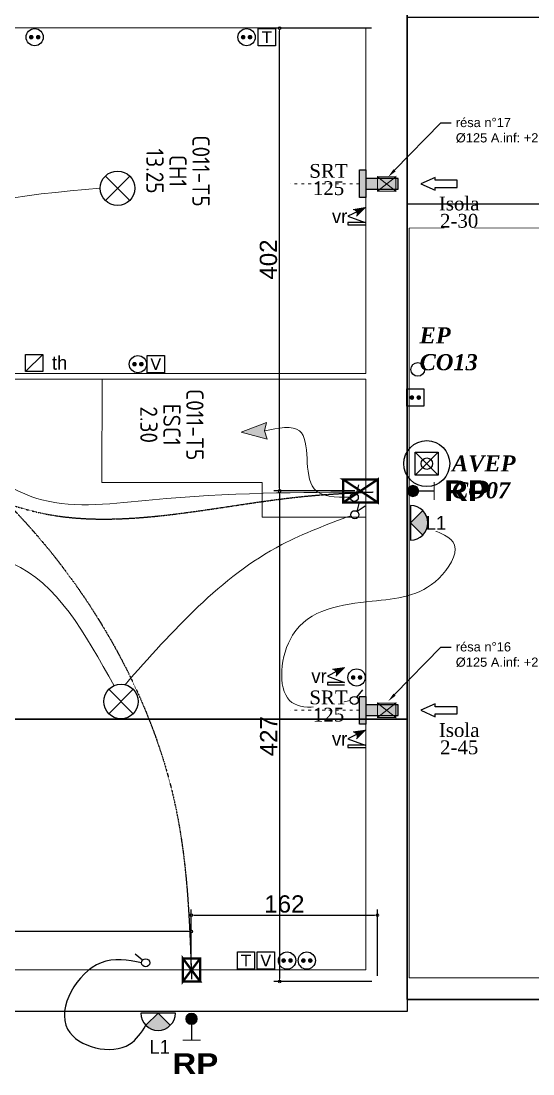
# Model space of a CAD drawing. Header units: millimetres. Extents: x 454430 to 532383, y -370512 to -310890.
# Drawn here: x 473266 to 477714, y -368344 to -359189 of the extents above; entities that cross this region are included whole.
import ezdxf
from ezdxf import colors
from ezdxf.entities.mleader import LeaderData, LeaderLine
from ezdxf.math import Vec2, Vec3

# ---------------------------------------------------------------- set-up
doc = ezdxf.new("R2010")
doc.units = ezdxf.units.MM
doc.set_wipeout_variables(frame=1)
doc.linetypes.add('ACAD_ISO03W100', pattern=[30, 12, -18])
doc.linetypes.add('prlm_ef', pattern=[0.165, 0.1, -0.065])
for name, color, linetype, lineweight in [('_GAZELEC-BOITE INCORPO', 36, 'Continuous', 18), ('_GAZELEC-RESERVATION', 1, 'Continuous', 18), ('_GAZELEC-RESERVATION 2', 132, 'Continuous', 18)]:
    doc.layers.add(name, color=color, linetype=linetype, lineweight=lineweight)
for name, color, linetype in [('prlm-CHAUFF', 30, 'Continuous'), ('prlm-EAU-EF', 161, 'Continuous'), ('prlm-EAU-EPEXT', 145, 'Continuous'), ('prlm-ELEC-CFA', 181, 'Continuous'), ('prlm-ELEC-CFO', 201, 'Continuous'), ('prlm-MOD-PB', 123, 'Continuous'), ('prlm-VMC', 93, 'Continuous')]:
    doc.layers.add(name, color=color, linetype=linetype)
doc.layers.add('prlm-xpoly', color=7, linetype='Continuous', plot=False)
doc.layers.add('prlm-ZEROPLOT', color=254, linetype='Continuous', plot=False)
doc.styles.add('Arial', font='arial.ttf')
doc.styles.add('prlm-eau-ef', font='ariblk.ttf', dxfattribs={"height": 18})
doc.styles.add('prlm-eau-ep', font='timesbi.ttf', dxfattribs={"height": 18})
doc.styles.add('prlm-elec-cfa', font='comic.ttf', dxfattribs={"height": 12})
doc.styles.add('prlm-elec-cfo', font='comic.ttf', dxfattribs={"height": 12})
doc.styles.add('prlm-vmc', font='pala.ttf', dxfattribs={"height": 14})
doc.styles.add('prlm-xpoly', font='isocp.shx', dxfattribs={"height": 15})
doc.styles.get("Standard").update_dxf_attribs({"font": 'arial.ttf'})
doc.dimstyles.new('200', dxfattribs={"dimtxt": 150, "dimasz": 25, "dimexe": 50, "dimexo": 50, "dimgap": 20, "dimtad": 1, "dimdec": 0, "dimlfac": 0.1, "dimdsep": 46, "dimtxsty": 'Arial', "dimblk1": 'DOTBLANK', "dimblk2": 'DOTBLANK', "dimsah": 1, "dimcen": 25, "dimclrd": 5, "dimclre": 5, "dimadec": 0, "dimazin": 0, "dimtfac": 1, "dimtdec": 0, "dimtmove": 0, "dimatfit": 3, "dimldrblk": 'DOTBLANK', "dimfxl": 50, "dimtolj": 1, "dimtzin": 0, "dimarcsym": 0})

# ---------------------------------------------------------------- blocks, each defined once
blk = doc.blocks.new('xi.SA')
at = {"layer": 'prlm-ELEC-CFO', "color": 0}
blk.add_lwpolyline([(0.2, -1.28), (5.5, 5.28)], dxfattribs=at)
blk.add_circle((-2, -4), 3.5, dxfattribs=at)
blk = doc.blocks.new('xi.LUM1')
at = {"layer": 'prlm-ELEC-CFO', "linetype": 'ByBlock', "lineweight": 5}
blk.add_hatch(color=0, dxfattribs=at).paths.add_polyline_path([(10.61, 10.61, 0.414214), (-10.61, 10.61), (0, 0)])
at = {"layer": 'prlm-ELEC-CFO', "color": 0, "linetype": 'ByBlock', "lineweight": -2, "flags": 128}
blk.add_lwpolyline([(15, 0, 1), (-15, 0)], format="xyb", close=True, dxfattribs=at)
at = {"layer": 'prlm-ELEC-CFO', "color": 0}
blk.add_lwpolyline([(-10.61, 10.61), (0, 0), (10.61, 10.61)], dxfattribs=at)
blk = doc.blocks.new('xi.fl')
at = {"layer": 'prlm-ELEC-CFO'}
blk.add_hatch(color=0, dxfattribs=at).paths.add_polyline_path([(20.38, 0), (-1.98, -7.2), (0, 0), (-1.98, 7.2)])
at = {"layer": 'prlm-ELEC-CFO', "color": 0, "lineweight": 5}
blk.add_lwpolyline([(20.38, 0), (-1.98, -7.2), (0, 0), (-1.98, 7.2)], close=True, dxfattribs=at)
blk = doc.blocks.new('xi.PC-EXT')
at = {"layer": 'prlm-ELEC-CFO', "color": 0, "linetype": 'ByBlock', "lineweight": -2, "flags": 128}
blk.add_lwpolyline([(-7.5, 7.5), (7.5, 7.5), (7.5, -7.5), (-7.5, -7.5)], close=True, dxfattribs=at)
at = {"layer": 'prlm-ELEC-CFO', "color": 0, "linetype": 'ByBlock', "lineweight": 5, "const_width": 2}
for points in [[(-4, 0, 1), (-2, 0, 1)], [(2, 0, 1), (4, 0, 1)]]:
    blk.add_lwpolyline(points, format="xyb", close=True, dxfattribs=at)
blk = doc.blocks.new('xi.VR')
at = {"layer": 'prlm-ELEC-CFO', "lineweight": 5}
blk.add_hatch(color=0, dxfattribs=at).paths.add_polyline_path([(-3, 6), (-0.1, 3.7), (0, 0), (7.5, 7.5)])
at = {"layer": 'prlm-ELEC-CFO', "color": 0}
for points in [[(0.95, 4.23), (-7.5, 0), (7.5, -5.5), (-7.5, -5.5), (-7.5, -7.5), (7.5, -7.5)], [(-3, 6), (7.5, 7.5), (0, 0)]]:
    blk.add_lwpolyline(points, dxfattribs=at)
blk = doc.blocks.new('xi.PC')
at = {"color": 0, "lineweight": 5}
blk.add_wipeout([(-7.5, -7.5), (7.5, -7.5), (7.5, 7.5), (-7.5, 7.5)], dxfattribs=at).dxf.layer = 'prlm-ELEC-CFO'
at = {"layer": 'prlm-ELEC-CFO', "color": 0, "linetype": 'ByBlock', "lineweight": 5, "const_width": 2}
for points in [[(-4, 0, 1), (-2, 0, 1)], [(2, 0, 1), (4, 0, 1)]]:
    blk.add_lwpolyline(points, format="xyb", close=True, dxfattribs=at)
at = {"layer": 'prlm-ELEC-CFO', "color": 0, "linetype": 'ByBlock', "lineweight": -2}
blk.add_circle((0, 0), 7.5, dxfattribs=at)
blk = doc.blocks.new('xi.VV')
at = {"layer": 'prlm-ELEC-CFO', "color": 0}
blk.add_lwpolyline([(6.95, 3.42), (0.01, -1.13), (1.91, 6.95)], dxfattribs=at)
blk.add_circle((-2, -4), 3.5, dxfattribs=at)
blk = doc.blocks.new('xi.PTCE')
at = {"layer": 'prlm-ELEC-CFO', "color": 0}
for points in [[(-10.61, 10.61), (10.61, -10.61)], [(10.61, 10.61), (-10.61, -10.61)]]:
    blk.add_lwpolyline(points, dxfattribs=at)
at = {"layer": 'prlm-ELEC-CFO', "color": 0, "linetype": 'ByBlock'}
blk.add_circle((0, 0), 15, dxfattribs=at)
blk = doc.blocks.new('xi.EA-Ma')
at = {"layer": 'prlm-MOD-PB'}
blk.add_hatch(color=0, dxfattribs=at).paths.add_polyline_path([(-4.65, 0), (-4.65, -28), (4.65, -28), (4.65, 0)])
at = {"layer": 'prlm-VMC', "linetype": 'ByBlock'}
blk.add_hatch(color=0, dxfattribs=at).paths.add_polyline_path([(-12, 5.6), (12, 5.6), (12, 0), (-12, 0)])
at = {"layer": 'prlm-MOD-PB', "color": 0, "linetype": 'ByBlock', "lineweight": -2, "flags": 128}
blk.add_lwpolyline([(-4.65, 0), (-4.65, -28), (4.65, -28), (4.65, 0)], close=True, dxfattribs=at)
at = {"layer": 'prlm-VMC', "color": 0, "linetype": 'ByBlock', "flags": 128}
for points in [[(-12, 5.6), (12, 5.6), (12, 0), (-12, 0)], [(-3.09, -60.19), (-3.09, -79.51), (3.09, -79.51), (3.09, -60.19), (5.59, -60.19), (0, -47.69), (-5.59, -60.19)]]:
    blk.add_lwpolyline(points, close=True, dxfattribs=at)
at = {"layer": 'prlm-ZEROPLOT', "color": 250, "linetype": 'ACAD_ISO03W100', "lineweight": 0, "ltscale": 0.2}
blk.add_lwpolyline([(0, 5.6), (0, 65.6)], dxfattribs=at)
blk = doc.blocks.new('xi.th-ch')
at = {"layer": 'prlm-CHAUFF', "color": 0, "linetype": 'ByBlock', "lineweight": -2, "flags": 128}
blk.add_lwpolyline([(-7.5, 7.5), (7.5, 7.5), (7.5, -7.5), (-7.5, -7.5)], close=True, dxfattribs=at)
at = {"layer": 'prlm-CHAUFF', "color": 0}
blk.add_lwpolyline([(-7.5, -7.5), (7.5, 7.5)], dxfattribs=at)
blk = doc.blocks.new('xi.rp')
at = {"layer": 'prlm-EAU-EF', "lineweight": 5}
h = blk.add_hatch(color=0, dxfattribs=at)
edge = h.paths.add_edge_path()
edge.add_arc((0, 5), 5, 0, 360)
at = {"layer": 'prlm-EAU-EF', "color": 0, "const_width": 1, "flags": 128}
blk.add_lwpolyline([(-7.82, 23.46), (7.82, 23.46)], dxfattribs=at)
at = {"layer": 'prlm-EAU-EF', "color": 0, "flags": 128}
blk.add_lwpolyline([(0, 5), (0, 23.46)], dxfattribs=at)
at = {"layer": 'prlm-EAU-EF', "color": 0, "lineweight": 5}
blk.add_circle((0, 5), 5, dxfattribs=at)
blk = doc.blocks.new('xi.avext')
at = {"layer": 'prlm-EAU-EPEXT'}
blk.add_lwpolyline([(-10, 10), (10, 10), (10, -10), (-10, -10)], close=True, dxfattribs=at)
for points in [[(-10, 10), (10, -10)], [(-10, -10), (10, 10)]]:
    blk.add_lwpolyline(points, dxfattribs=at)
blk.add_circle((0, 0), 5, dxfattribs=at)
at = {"layer": 'prlm-ZEROPLOT'}
blk.add_circle((0, 0), 20, dxfattribs=at)
blk = doc.blocks.new('xi.TEL')
at = {"layer": 'prlm-ELEC-CFA', "color": 0, "linetype": 'ByBlock', "lineweight": -2, "flags": 128}
blk.add_lwpolyline([(-7.5, 7.5), (7.5, 7.5), (7.5, -7.5), (-7.5, -7.5)], close=True, dxfattribs=at)
at = {"layer": 'prlm-ELEC-CFA', "color": 0, "linetype": 'ByBlock', "insert": (0, 0), "char_height": 10, "width": 11.36, "attachment_point": 5}
blk.add_mtext('{\\fVerdana|b0|i0|c0|p34;T}', dxfattribs=at)
blk = doc.blocks.new('xi.TV')
at = {"layer": 'prlm-ELEC-CFA', "color": 0, "linetype": 'ByBlock', "lineweight": -2, "flags": 128}
blk.add_lwpolyline([(-7.5, 7.5), (7.5, 7.5), (7.5, -7.5), (-7.5, -7.5)], close=True, dxfattribs=at)
at = {"layer": 'prlm-ELEC-CFA', "color": 0, "linetype": 'ByBlock', "insert": (0, 0), "char_height": 10, "width": 11.36, "attachment_point": 5}
blk.add_mtext('{\\fVerdana|b0|i0|c0|p34;V}', dxfattribs=at)
blk = doc.blocks.new('xi.epext')
at = {"layer": 'prlm-EAU-EPEXT', "color": 0, "linetype": 'ByBlock', "lineweight": -2}
blk.add_circle((0, 0), 5, dxfattribs=at)
blk = doc.blocks.new('_DOTBLANK')
at = {"color": 0, "linetype": 'ByBlock'}
blk.add_line((-0.5, 0), (-1, 0), dxfattribs=at)
blk.add_circle((0, 0), 0.5, dxfattribs=at)
blk = doc.blocks.new('*D191')
at = {"layer": '_GAZELEC-BOITE INCORPO', "color": 5, "lineweight": -2, "transparency": 16777216}
for p, q in [((476312.3, -359250.3), (475462.8, -359250.3)), ((475512.8, -363249.8), (475512.8, -359275.3)), ((476165.3, -363274.8), (475462.8, -363274.8))]:
    blk.add_line(p, q, dxfattribs=at)
at = {"layer": '_GAZELEC-BOITE INCORPO', "color": 5, "lineweight": -2, "transparency": 16777216, "xscale": 25, "yscale": 25, "zscale": 25}
for p, rotation in [((475512.8, -359250.3), 90), ((475512.8, -363274.8), 270)]:
    blk.add_blockref('_DOTBLANK', p, dxfattribs=dict(at, rotation=rotation))
at = {"layer": '_GAZELEC-BOITE INCORPO', "color": 0, "transparency": 16777216, "insert": (475416.2, -361262.5), "char_height": 150, "attachment_point": 5, "rotation": 90, "style": 'Arial'}
blk.add_mtext('\\A1;402', dxfattribs=at)
blk = doc.blocks.new('*D192')
at = {"layer": '_GAZELEC-BOITE INCORPO', "color": 5, "lineweight": -2, "transparency": 16777216}
for p, q in [((476165.3, -363274.8), (475462.8, -363274.8)), ((475512.8, -363299.8), (475512.8, -367514.8)), ((476312.8, -367539.8), (475462.8, -367539.8))]:
    blk.add_line(p, q, dxfattribs=at)
at = {"layer": '_GAZELEC-BOITE INCORPO', "color": 5, "lineweight": -2, "transparency": 16777216, "xscale": 25, "yscale": 25, "zscale": 25}
for p, rotation in [((475512.8, -363274.8), 90), ((475512.8, -367539.8), 270)]:
    blk.add_blockref('_DOTBLANK', p, dxfattribs=dict(at, rotation=rotation))
at = {"layer": '_GAZELEC-BOITE INCORPO', "color": 0, "transparency": 16777216, "insert": (475417.5, -365407.3), "char_height": 150, "attachment_point": 5, "rotation": 90, "style": 'Arial'}
blk.add_mtext('\\A1;427', dxfattribs=at)
blk = doc.blocks.new('*D193')
at = {"layer": '_GAZELEC-BOITE INCORPO', "color": 5, "lineweight": -2, "transparency": 16777216}
for p, q in [((474744.9, -367393.2), (474744.9, -366913.5)), ((476362.8, -367489.8), (476362.8, -366913.5)), ((474769.9, -366963.5), (476337.8, -366963.5))]:
    blk.add_line(p, q, dxfattribs=at)
at = {"layer": '_GAZELEC-BOITE INCORPO', "color": 5, "lineweight": -2, "transparency": 16777216, "xscale": 25, "yscale": 25, "zscale": 25, "rotation": 180}
blk.add_blockref('_DOTBLANK', (474744.9, -366963.5), dxfattribs=at)
at = {"layer": '_GAZELEC-BOITE INCORPO', "color": 5, "lineweight": -2, "transparency": 16777216, "xscale": 25, "yscale": 25, "zscale": 25}
blk.add_blockref('_DOTBLANK', (476362.8, -366963.5), dxfattribs=at)
at = {"layer": '_GAZELEC-BOITE INCORPO', "color": 0, "transparency": 16777216, "insert": (475553.9, -366866.9), "char_height": 150, "attachment_point": 5, "style": 'Arial'}
blk.add_mtext('\\A1;162', dxfattribs=at)
blk = doc.blocks.new('*D194')
at = {"layer": '_GAZELEC-BOITE INCORPO', "color": 5, "lineweight": -2, "transparency": 16777216}
for p, q in [((469428.1, -367490.2), (469428.1, -367054.2)), ((474719.8, -367104.2), (469453.1, -367104.2)), ((474744.8, -367389.9), (474744.8, -367054.2))]:
    blk.add_line(p, q, dxfattribs=at)
at = {"layer": '_GAZELEC-BOITE INCORPO', "color": 5, "lineweight": -2, "transparency": 16777216, "xscale": 25, "yscale": 25, "zscale": 25, "rotation": 180}
blk.add_blockref('_DOTBLANK', (469428.1, -367104.2), dxfattribs=at)
at = {"layer": '_GAZELEC-BOITE INCORPO', "color": 5, "lineweight": -2, "transparency": 16777216, "xscale": 25, "yscale": 25, "zscale": 25}
blk.add_blockref('_DOTBLANK', (474744.8, -367104.2), dxfattribs=at)
at = {"layer": '_GAZELEC-BOITE INCORPO', "color": 0, "transparency": 16777216, "insert": (472086.5, -367007.6), "char_height": 150, "attachment_point": 5, "style": 'Arial'}
blk.add_mtext('\\A1;532', dxfattribs=at)

msp = doc.modelspace()

# ---------------------------------------------------------------- linework, layer by layer
at = {"layer": '_GAZELEC-BOITE INCORPO', "const_width": 20}
for points in [[(476165.3, -363174.8), (476065.3, -363174.8), (476065.3, -363374.8), (476365.3, -363374.8), (476365.3, -363174.8), (476065.3, -363174.8), (476365.3, -363374.8), (476365.3, -363174.8), (476065.3, -363374.8)], [(474772.3, -367539.9), (474822.3, -367539.9), (474822.3, -367339.9), (474672.3, -367339.9), (474672.3, -367539.9), (474822.3, -367539.9), (474672.3, -367339.9), (474672.4, -367539.9), (474822.3, -367339.9)]]:
    msp.add_lwpolyline(points, dxfattribs=at)
at = {"layer": '_GAZELEC-RESERVATION 2', "const_width": 10}
for points in [[(476362.7, -360605.3), (476362.7, -360542.8), (476522.7, -360542.8), (476522.7, -360667.8), (476362.7, -360667.8), (476362.7, -360542.8), (476522.7, -360667.8), (476522.6, -360542.8), (476362.7, -360667.8)], [(476362.7, -365182), (476362.7, -365119.5), (476522.7, -365119.5), (476522.7, -365244.5), (476362.7, -365244.5), (476362.7, -365119.5), (476522.7, -365244.5), (476522.6, -365119.5), (476362.7, -365244.5)]]:
    msp.add_lwpolyline(points, dxfattribs=at)
at = {"layer": 'prlm-ELEC-CFO', "lineweight": 13}
for points in [[(472936, -362164.8), (472466.1, -361100.7), (473954.6, -360642.6)], [(476126.6, -363330.1), (475811.6, -363255.2), (475685.3, -362752.1), (475381.8, -362752.1)], [(476126.6, -365096.1), (475599.7, -365096.1), (475625.1, -364528.1), (476316, -364233.6), (476895.1, -364035.6), (477032.3, -363746.2), (476794.5, -363593.5)], [(472025.4, -363891.5), (473190.3, -363905), (474074.1, -364968.1)]]:
    msp.add_spline(points, degree=3, dxfattribs=at)
at = {"layer": 'prlm-ELEC-CFO'}
msp.add_spline([(474314, -367377.7), (473960.7, -367377.7), (473670.4, -367955), (474208.9, -368086.4), (474350.7, -367921.2)], degree=3, dxfattribs=at)
at = {"layer": 'prlm-xpoly', "lineweight": 0}
for points in [[(476261.6, -362252.1), (476261.6, -359248.6), (472759.6, -359248.6), (472759.6, -359918.6), (472709.6, -359918.6), (472709.6, -359248.6), (471792.3, -359248.6), (471792.3, -361299.7), (471942.3, -361299.7), (471941.6, -362252.1)], [(476638.6, -360990.1), (476638.6, -367508.1), (479124.6, -367508.1), (479124.6, -360987.4)], [(469527, -364316.1), (469526.9, -367438.1), (476261.6, -367438.1), (476261.6, -363762.1), (476261.6, -363762.1), (476261.6, -363502.1), (475361.6, -363502.1), (475361.6, -363202.1), (473969.3, -363202.1), (473969.4, -362302.1), (471942.3, -362302.1), (471926.9, -364315.8)], [(473969.3, -363202.1), (475361.6, -363202.1), (475361.6, -363502.1), (476261.6, -363502.1), (476261.6, -362302.4), (473969.4, -362302.1)]]:
    msp.add_lwpolyline(points, close=True, dxfattribs=at)

# ---------------------------------------------------------------- block references
at = {"layer": 'prlm-CHAUFF', "xscale": 10, "yscale": 10, "zscale": 10}
msp.add_blockref('xi.th-ch', (473380, -362162.1), dxfattribs=at)
at = {"layer": 'prlm-EAU-EF', "xscale": 10, "yscale": 10, "zscale": 10}
for p, rotation in [((476621.6, -363274.8), 269.9999933324971), ((474747.3, -367815.1), 179.9999933325461)]:
    msp.add_blockref('xi.rp', p, dxfattribs=dict(at, rotation=rotation))
at = {"layer": 'prlm-EAU-EPEXT', "xscale": 11.99999999999999, "yscale": 11.99999999999999, "zscale": 11.99999999999999}
msp.add_blockref('xi.epext', (476713.1, -362217.4), dxfattribs=at)
at = {"layer": 'prlm-ELEC-CFA', "xscale": 10, "yscale": 10, "zscale": 10}
msp.add_blockref('xi.TEL', (475220.9, -367358.1), dxfattribs=at)
at = {"layer": 'prlm-ELEC-CFO', "xscale": 10, "yscale": 10, "zscale": 10}
for name, p in [('xi.PTCE', (474104.6, -360642.6)), ('xi.PC-EXT', (476691.9, -362462.5)), ('xi.VV', (476181.6, -363290.1)), ('xi.VV', (476186.6, -363441.2)), ('xi.PTCE', (474134.5, -365105.4)), ('xi.SA', (476181.6, -365056.1))]:
    msp.add_blockref(name, p, dxfattribs=at)
for name, p, rotation in [('xi.fl', (475381.8, -362752.1), 183.0758555115392), ('xi.SA', (474309, -367357.7), 89.9999999999541), ('xi.LUM1', (474456.8, -367815.1), 180.0000000000007)]:
    msp.add_blockref(name, p, dxfattribs=dict(at, rotation=rotation))

# ---------------------------------------------------------------- texts
at = {"layer": 'prlm-EAU-EPEXT', "insert": (476728.9, -361851.4), "char_height": 140, "attachment_point": 1, "style": 'prlm-eau-ep'}
msp.add_mtext_dynamic_manual_height_columns('EP CO13', width=91.584, gutter_width=75, heights=[0], dxfattribs=at)
at = {"layer": 'prlm-xpoly', "lineweight": 20, "char_height": 150, "attachment_point": 5, "rotation": 270, "line_spacing_factor": 0.8, "style": 'prlm-xpoly'}
for s, insert in [('C011-T5\\PCH1\\P13.25', (474629.5, -360493.2)), ('C011-T5\\PESC1\\P2.30', (474576.3, -362698.5))]:
    msp.add_mtext(s, dxfattribs=dict(at, insert=insert))

# ---------------------------------------------------------------- dimensions: what is measured, and where the dimension line sits
at = {"layer": '_GAZELEC-BOITE INCORPO'}
dim = msp.add_linear_dim(base=(469428.1, -367104.2), p1=(474744.8, -367439.9), p2=(469428.1, -367540.2), dimstyle='200', dxfattribs=at)
dim.commit()
dim.dimension.update_dxf_attribs({"geometry": '*D194', "text_midpoint": (472086.5, -367007.6)})

# ---------------------------------------------------------------- leaders
at = {"layer": '_GAZELEC-RESERVATION', "color": 6}
ml = msp.add_multileader_mtext('Standard', dxfattribs=at)
ml.set_content('résa n°47\\P500x800 en dalle haute', color=6)
ml.set_leader_properties()
ml.build(insert=Vec2(0, 0))
ml.multileader.update_dxf_attribs({"has_text_frame": 1, "arrow_head_size": 80, "scale": 20})
ctx = ml.context
ctx.base_point, ctx.scale, ctx.char_height, ctx.arrow_head_size, ctx.landing_gap_size, ctx.plane_origin = Vec3(466093.4, -359764.8), 20, 80, 80, 40, Vec3(460543.2, -359566.4)
notes = []
notes.append((ctx, [(1, (1, 1, 0), (466003.6, -359764.8), (1, 0), 89.8, [(0, [(465751.7, -360278)], 0, [])])]))
ctx.mtext.insert, ctx.mtext.width, ctx.mtext.flow_direction = Vec3(466133.4, -359724.1), 1568.85, 5
ml = msp.add_multileader_mtext('Standard', dxfattribs=at)
ml.set_content('résa n°17\\P%%C125 A.inf: +206.59', color=6)
ml.set_leader_properties()
ml.build(insert=Vec2(0, 0))
ml.multileader.update_dxf_attribs({"has_text_frame": 1, "arrow_head_size": 80, "scale": 20})
ctx = ml.context
ctx.base_point, ctx.scale, ctx.char_height, ctx.arrow_head_size, ctx.landing_gap_size, ctx.plane_origin = Vec3(477003.7, -360072.2), 20, 80, 80, 40, Vec3(471296.5, -359873.8)
notes.append((ctx, [(1, (1, 1, 0), (476913.9, -360072.2), (1, 0), 89.8, [(0, [(476456.1, -360543.6)], 0, [])])]))
ctx.mtext.insert, ctx.mtext.width, ctx.mtext.flow_direction = Vec3(477043.7, -360030.6), 1568.85, 5
ml = msp.add_multileader_mtext('Standard', dxfattribs=at)
ml.set_content('résa n°44\\P500x800 en dalle haute', color=6)
ml.set_leader_properties()
ml.build(insert=Vec2(0, 0))
ml.multileader.update_dxf_attribs({"has_text_frame": 1, "arrow_head_size": 80, "scale": 20})
ctx = ml.context
ctx.base_point, ctx.scale, ctx.char_height, ctx.arrow_head_size, ctx.landing_gap_size, ctx.plane_origin = Vec3(470525.6, -361607.3), 20, 80, 80, 40, Vec3(464975.3, -361408.9)
notes.append((ctx, [(1, (1, 1, 0), (470435.7, -361607.3), (1, 0), 89.8, [(0, [(469686.1, -361831.5)], 0, [])])]))
ctx.mtext.insert, ctx.mtext.width, ctx.mtext.flow_direction = Vec3(470565.6, -361566.6), 1568.85, 5
ml = msp.add_multileader_mtext('Standard', dxfattribs=at)
ml.set_content('résa n°45\\P150x150 en dalle haute', color=6)
ml.set_leader_properties()
ml.build(insert=Vec2(0, 0))
ml.multileader.update_dxf_attribs({"has_text_frame": 1, "arrow_head_size": 80, "scale": 20})
ctx = ml.context
ctx.base_point, ctx.scale, ctx.char_height, ctx.arrow_head_size, ctx.landing_gap_size, ctx.plane_origin = Vec3(470423.9, -363907.7), 20, 80, 80, 40, Vec3(464873.6, -363709.3)
notes.append((ctx, [(1, (1, 1, 0), (470334, -363907.7), (1, 0), 89.8, [(0, [(469584.4, -364131.9)], 0, [])])]))
ctx.mtext.insert, ctx.mtext.width, ctx.mtext.flow_direction = Vec3(470463.9, -363867), 1568.85, 5
ml = msp.add_multileader_mtext('Standard', dxfattribs=at)
ml.set_content('résa n°16\\P%%C125 A.inf: +206.59', color=6)
ml.set_leader_properties()
ml.build(insert=Vec2(0, 0))
ml.multileader.update_dxf_attribs({"has_text_frame": 1, "arrow_head_size": 80, "scale": 20})
ctx = ml.context
ctx.base_point, ctx.scale, ctx.char_height, ctx.arrow_head_size, ctx.landing_gap_size, ctx.plane_origin = Vec3(477003.7, -364631.6), 20, 80, 80, 40, Vec3(471296.5, -364433.3)
notes.append((ctx, [(1, (1, 1, 0), (476913.9, -364631.6), (1, 0), 89.8, [(0, [(476456.1, -365103)], 0, [])])]))
ctx.mtext.insert, ctx.mtext.width, ctx.mtext.flow_direction = Vec3(477043.7, -364590), 1568.85, 5
ml = msp.add_multileader_mtext('Standard', dxfattribs=at)
ml.set_content('résa n°15\\P%%C160 A.inf: +206.77', color=6)
ml.set_leader_properties()
ml.build(insert=Vec2(0, 0))
ml.multileader.update_dxf_attribs({"has_text_frame": 1, "arrow_head_size": 80, "scale": 20})
ctx = ml.context
ctx.base_point, ctx.scale, ctx.char_height, ctx.arrow_head_size, ctx.landing_gap_size, ctx.plane_origin = Vec3(467668.3, -366795.7), 20, 80, 80, 40, Vec3(461961, -366597.4)
notes.append((ctx, [(1, (1, 1, 0), (467578.4, -366795.7), (1, 0), 89.8, [(0, [(467251.8, -366014.8)], 0, [])])]))
ctx.mtext.insert, ctx.mtext.width, ctx.mtext.flow_direction = Vec3(467708.3, -366754.1), 1568.85, 5
for ctx, leaders in notes:
    for number, flags, end, landing, length, lines in leaders:
        leader = LeaderData()
        leader.index, (leader.has_last_leader_line, leader.has_dogleg_vector, leader.attachment_direction) = number, flags
        leader.last_leader_point, leader.dogleg_vector, leader.dogleg_length = Vec3(end), Vec3(landing), length
        for number, points, colour, breaks in lines:
            line = LeaderLine()
            line.index, line.vertices, line.color, line.breaks = number, Vec3.list(points), colors.encode_raw_color(colour), breaks
            leader.lines.append(line)
        ctx.leaders.append(leader)

# ---------------------------------------------------------------- next in the draw order: block references
at = {"layer": 'prlm-ELEC-CFO', "xscale": 10, "yscale": 10, "zscale": 10}
for p in [(473384.5, -359328.6), (475225.6, -359328.6), (474281.4, -362172.1), (475577.3, -367358.1)]:
    msp.add_blockref('xi.PC', p, dxfattribs=at)

# ---------------------------------------------------------------- next in the draw order: texts
at = {"layer": 'prlm-ELEC-CFO', "lineweight": 20, "char_height": 120, "attachment_point": 5, "line_spacing_factor": 0.8, "style": 'prlm-elec-cfo', "bg_fill": 3, "box_fill_scale": 1.1, "bg_fill_color": 256, "bg_fill_transparency": 0}
for s, insert in [('vr', (476034.5, -360885.9)), ('L1', (476871.7, -363551.6)), ('vr', (475855.2, -364884.5)), ('vr', (476034.4, -365429.7)), ('L1', (474471, -368108.1))]:
    msp.add_mtext(s, dxfattribs=dict(at, insert=insert))
at = {"layer": 'prlm-VMC', "insert": (475937.6, -360431.4), "char_height": 120, "width": 236.74, "attachment_point": 2, "line_spacing_factor": 0.75, "style": 'prlm-vmc', "bg_fill": 3, "box_fill_scale": 1.1, "bg_fill_color": 256, "bg_fill_transparency": 0}
msp.add_mtext('SRT 125', dxfattribs=at)

# ---------------------------------------------------------------- next in the draw order: block references
at = {"layer": 'prlm-ELEC-CFA', "xscale": 10, "yscale": 10, "zscale": 10}
for name, p in [('xi.TEL', (475402.4, -359328.6)), ('xi.TV', (474436.6, -362172.1)), ('xi.TV', (475392.7, -367358.1))]:
    msp.add_blockref(name, p, dxfattribs=at)
at = {"layer": 'prlm-ELEC-CFO', "xscale": 10, "yscale": 10, "zscale": 10}
for name, p in [('xi.VR', (476181.6, -360885.9)), ('xi.VR', (476002.4, -364884.5)), ('xi.VR', (476181.6, -365429.7)), ('xi.PC', (475749.1, -367358.1))]:
    msp.add_blockref(name, p, dxfattribs=at)
at = {"layer": 'prlm-ELEC-CFO', "xscale": 10, "yscale": 10, "zscale": 10, "rotation": 269.9999999999998}
msp.add_blockref('xi.LUM1', (476650.4, -363551.6), dxfattribs=at)
at = {"layer": 'prlm-VMC', "ltscale": 50, "xscale": 10, "yscale": 10, "zscale": 10, "rotation": 89.99999333244128}
msp.add_blockref('xi.EA-Ma', (476261.6, -360603.7), dxfattribs=at)

# ---------------------------------------------------------------- next in the draw order: texts
at = {"layer": 'prlm-EAU-EF', "lineweight": 20, "insert": (474780.1, -368164.1), "char_height": 180, "attachment_point": 2, "line_spacing_factor": 0.8, "style": 'prlm-eau-ef', "bg_fill": 3, "box_fill_scale": 0.95, "bg_fill_color": 256, "bg_fill_transparency": 0}
msp.add_mtext('RP', dxfattribs=at)

# ---------------------------------------------------------------- next in the draw order: dimensions: what is measured, and where the dimension line sits
at = {"layer": '_GAZELEC-BOITE INCORPO'}
dim = msp.add_linear_dim(base=(475512.8, -359250.3), p1=(476215.3, -363274.8), p2=(476362.3, -359250.3), angle=90, dimstyle='200', dxfattribs=at)
dim.commit()
dim.dimension.update_dxf_attribs({"geometry": '*D191', "text_midpoint": (475416.2, -361262.5)})

# ---------------------------------------------------------------- next in the draw order: leaders
at = {"layer": '_GAZELEC-RESERVATION', "color": 6}
ml = msp.add_multileader_mtext('Standard', dxfattribs=at)
ml.set_content('résa n°49\\P%%C100 A.inf: 204.55', color=6)
ml.set_leader_properties()
ml.build(insert=Vec2(0, 0))
ml.multileader.update_dxf_attribs({"has_text_frame": 1, "arrow_head_size": 80, "scale": 20})
ctx = ml.context
ctx.base_point, ctx.scale, ctx.char_height, ctx.arrow_head_size, ctx.landing_gap_size, ctx.plane_origin = Vec3(464472.3, -358701.3), 20, 80, 80, 40, Vec3(458922, -358502.9)
notes = []
notes.append((ctx, [(1, (1, 1, 0), (464382.4, -358701.3), (1, 0), 89.8, [(0, [(464196.8, -359301)], 0, [])])]))
ctx.mtext.insert, ctx.mtext.width, ctx.mtext.flow_direction = Vec3(464512.3, -358659.7), 1568.85, 5
for ctx, leaders in notes:
    for number, flags, end, landing, length, lines in leaders:
        leader = LeaderData()
        leader.index, (leader.has_last_leader_line, leader.has_dogleg_vector, leader.attachment_direction) = number, flags
        leader.last_leader_point, leader.dogleg_vector, leader.dogleg_length = Vec3(end), Vec3(landing), length
        for number, points, colour, breaks in lines:
            line = LeaderLine()
            line.index, line.vertices, line.color, line.breaks = number, Vec3.list(points), colors.encode_raw_color(colour), breaks
            leader.lines.append(line)
        ctx.leaders.append(leader)

# ---------------------------------------------------------------- next in the draw order: block references
at = {"layer": 'prlm-ELEC-CFO', "xscale": 10, "yscale": 10, "zscale": 10}
msp.add_blockref('xi.PC', (476181.6, -364896.5), dxfattribs=at)

# ---------------------------------------------------------------- next in the draw order: texts
at = {"layer": 'prlm-VMC', "linetype": 'ByBlock', "lineweight": -2, "insert": (477073, -360715.4), "char_height": 120, "width": 236.74, "attachment_point": 2, "line_spacing_factor": 0.75, "style": 'prlm-vmc', "bg_fill": 3, "box_fill_scale": 1.1, "bg_fill_color": 256, "bg_fill_transparency": 0}
msp.add_mtext('Isola\\P2-30', dxfattribs=at)

# ---------------------------------------------------------------- next in the draw order: dimensions: what is measured, and where the dimension line sits
at = {"layer": '_GAZELEC-BOITE INCORPO'}
dim = msp.add_linear_dim(base=(476362.8, -366963.5), p1=(474744.9, -367443.2), p2=(476362.8, -367539.8), dimstyle='200', dxfattribs=at)
dim.commit()
dim.dimension.update_dxf_attribs({"geometry": '*D193', "text_midpoint": (475553.9, -366866.9)})

# ---------------------------------------------------------------- next in the draw order: linework, layer by layer
at = {"layer": 'prlm-ELEC-CFO', "lineweight": 13}
msp.add_spline([(476132.6, -363489.6), (475531.3, -363741.7), (474169.3, -364959.5)], degree=3, dxfattribs=at)

# ---------------------------------------------------------------- next in the draw order: leaders
at = {"layer": '_GAZELEC-RESERVATION', "color": 6}
ml = msp.add_multileader_mtext('Standard', dxfattribs=at)
ml.set_content('résa n°48\\P%%C160 A.inf: 206.79', color=6)
ml.set_leader_properties()
ml.build(insert=Vec2(0, 0))
ml.multileader.update_dxf_attribs({"has_text_frame": 1, "arrow_head_size": 80, "scale": 20})
ctx = ml.context
ctx.base_point, ctx.scale, ctx.char_height, ctx.arrow_head_size, ctx.landing_gap_size, ctx.plane_origin = Vec3(466093.4, -361364.6), 20, 80, 80, 40, Vec3(460543.2, -361166.2)
notes = []
notes.append((ctx, [(1, (1, 1, 0), (466003.6, -361364.6), (1, 0), 89.8, [(0, [(465953.1, -360921)], 0, [])])]))
ctx.mtext.insert, ctx.mtext.width, ctx.mtext.flow_direction = Vec3(466133.4, -361323), 1568.85, 5
for ctx, leaders in notes:
    for number, flags, end, landing, length, lines in leaders:
        leader = LeaderData()
        leader.index, (leader.has_last_leader_line, leader.has_dogleg_vector, leader.attachment_direction) = number, flags
        leader.last_leader_point, leader.dogleg_vector, leader.dogleg_length = Vec3(end), Vec3(landing), length
        for number, points, colour, breaks in lines:
            line = LeaderLine()
            line.index, line.vertices, line.color, line.breaks = number, Vec3.list(points), colors.encode_raw_color(colour), breaks
            leader.lines.append(line)
        ctx.leaders.append(leader)

# ---------------------------------------------------------------- next in the draw order: texts
at = {"layer": 'prlm-VMC', "insert": (475937.6, -365009.7), "char_height": 120, "width": 236.74, "attachment_point": 2, "line_spacing_factor": 0.75, "style": 'prlm-vmc', "bg_fill": 3, "box_fill_scale": 1.1, "bg_fill_color": 256, "bg_fill_transparency": 0}
msp.add_mtext('SRT 125', dxfattribs=at)

# ---------------------------------------------------------------- next in the draw order: linework, layer by layer
at = {"layer": 'prlm-ZEROPLOT'}
for points in [[(460621.8, -321130.8), (469528.3, -321130.8), (469528.3, -324327.2), (476621.9, -324326.1), (476621.9, -365259.1), (469151.8, -365259.1), (469147, -363469), (460621.8, -363469)], [(460621.8, -363469), (469147, -363469), (469151.8, -365259.1), (476621.9, -365259.1), (476621.8, -367799.9), (469147, -367799.9), (469147, -366083.5), (460621.8, -366083.5)]]:
    msp.add_lwpolyline(points, close=True, dxfattribs=at)

# ---------------------------------------------------------------- next in the draw order: block references
at = {"layer": 'prlm-VMC', "ltscale": 50, "xscale": 10, "yscale": 10, "zscale": 10, "rotation": 89.99999333244128}
msp.add_blockref('xi.EA-Ma', (476261.6, -365182), dxfattribs=at)

# ---------------------------------------------------------------- next in the draw order: dimensions: what is measured, and where the dimension line sits
at = {"layer": '_GAZELEC-BOITE INCORPO'}
dim = msp.add_linear_dim(base=(475512.7944, -367539.8074), p1=(476215.3094, -363274.7993), p2=(476362.8093, -367539.8074), angle=90, dimstyle='200', dxfattribs=at)
dim.commit()
dim.dimension.update_dxf_attribs({"geometry": '*D192', "text_midpoint": (475417.4874, -365407.3034)})

# ---------------------------------------------------------------- next in the draw order: texts
at = {"layer": 'prlm-CHAUFF', "lineweight": 20, "insert": (473600.8, -362161.1), "char_height": 120, "attachment_point": 5, "line_spacing_factor": 0.8, "style": 'prlm-elec-cfa', "bg_fill": 3, "box_fill_scale": 1.1, "bg_fill_color": 256, "bg_fill_transparency": 0}
msp.add_mtext('th', dxfattribs=at)
at = {"layer": 'prlm-VMC', "linetype": 'ByBlock', "lineweight": -2, "insert": (477073, -365293.8), "char_height": 120, "width": 236.74, "attachment_point": 2, "line_spacing_factor": 0.75, "style": 'prlm-vmc', "bg_fill": 3, "box_fill_scale": 1.1, "bg_fill_color": 256, "bg_fill_transparency": 0}
msp.add_mtext('Isola\\P2-45', dxfattribs=at)

# ---------------------------------------------------------------- next in the draw order: linework, layer by layer
at = {"layer": '_GAZELEC-RESERVATION 2'}
msp.add_spline([(470249.8, -362028), (470513, -362041.3), (471360.7, -362158.6), (472203.3, -362521.9), (473445.5, -363351.4), (474407.9, -363351.4), (476308.9, -363284)], degree=3, dxfattribs=at)
at = {"layer": 'prlm-EAU-EF', "linetype": 'prlm_ef'}
for points in [[(470185.1, -362066.1), (470551.7, -362121), (473455.2, -363469.6), (475768.9, -363317.5), (476326.2, -363283.4)], [(470216.9, -362035.2), (470718.1, -362071.7), (474591.4, -365944.9), (474747.5, -367520.2)]]:
    msp.add_spline(points, degree=3, dxfattribs=at)
at = {"layer": 'prlm-ZEROPLOT', "ltscale": 50}
for points in [[(476621.9, -342422.4), (482883.1, -342422.4), (482883, -367698.1), (479321.7, -367698.1), (479321.7, -360780.5), (476621.9, -360780.5), (476621.6, -359154.4), (479321.6, -359154.1), (479321.7, -353565), (476621.6, -353565), (476621.6, -349391.7), (479321.6, -349391.7), (479321.6, -345491.7), (476621.9, -345491.7)], [(476621.9, -342422.4), (482883, -342422.4), (482883, -367698.1), (476621.9, -367698.1)], [(479321.7, -360780.5), (476621.9, -360780.5), (476621.9, -367698.1), (479321.7, -367698.1)]]:
    msp.add_lwpolyline(points, close=True, dxfattribs=at)

# ---------------------------------------------------------------- next in the draw order: texts
at = {"layer": 'prlm-EAU-EF', "lineweight": 20, "insert": (477140.8, -363183.4), "char_height": 180, "attachment_point": 2, "line_spacing_factor": 0.8, "style": 'prlm-eau-ef', "bg_fill": 3, "box_fill_scale": 0.95, "bg_fill_color": 256, "bg_fill_transparency": 0}
msp.add_mtext('RP', dxfattribs=at)

# ---------------------------------------------------------------- next in the draw order: block references
at = {"layer": 'prlm-EAU-EPEXT', "xscale": 10, "yscale": 10, "zscale": 10}
msp.add_blockref('xi.avext', (476791.4, -363037.1), dxfattribs=at)

# ---------------------------------------------------------------- next in the draw order: texts
at = {"layer": 'prlm-EAU-EPEXT', "insert": (477010.7, -362965.3), "char_height": 140, "attachment_point": 1, "style": 'prlm-eau-ep'}
msp.add_mtext_dynamic_manual_height_columns('AVEP CO07', width=153.021, gutter_width=75, heights=[0], dxfattribs=at)

doc.saveas('drawing.dxf')
